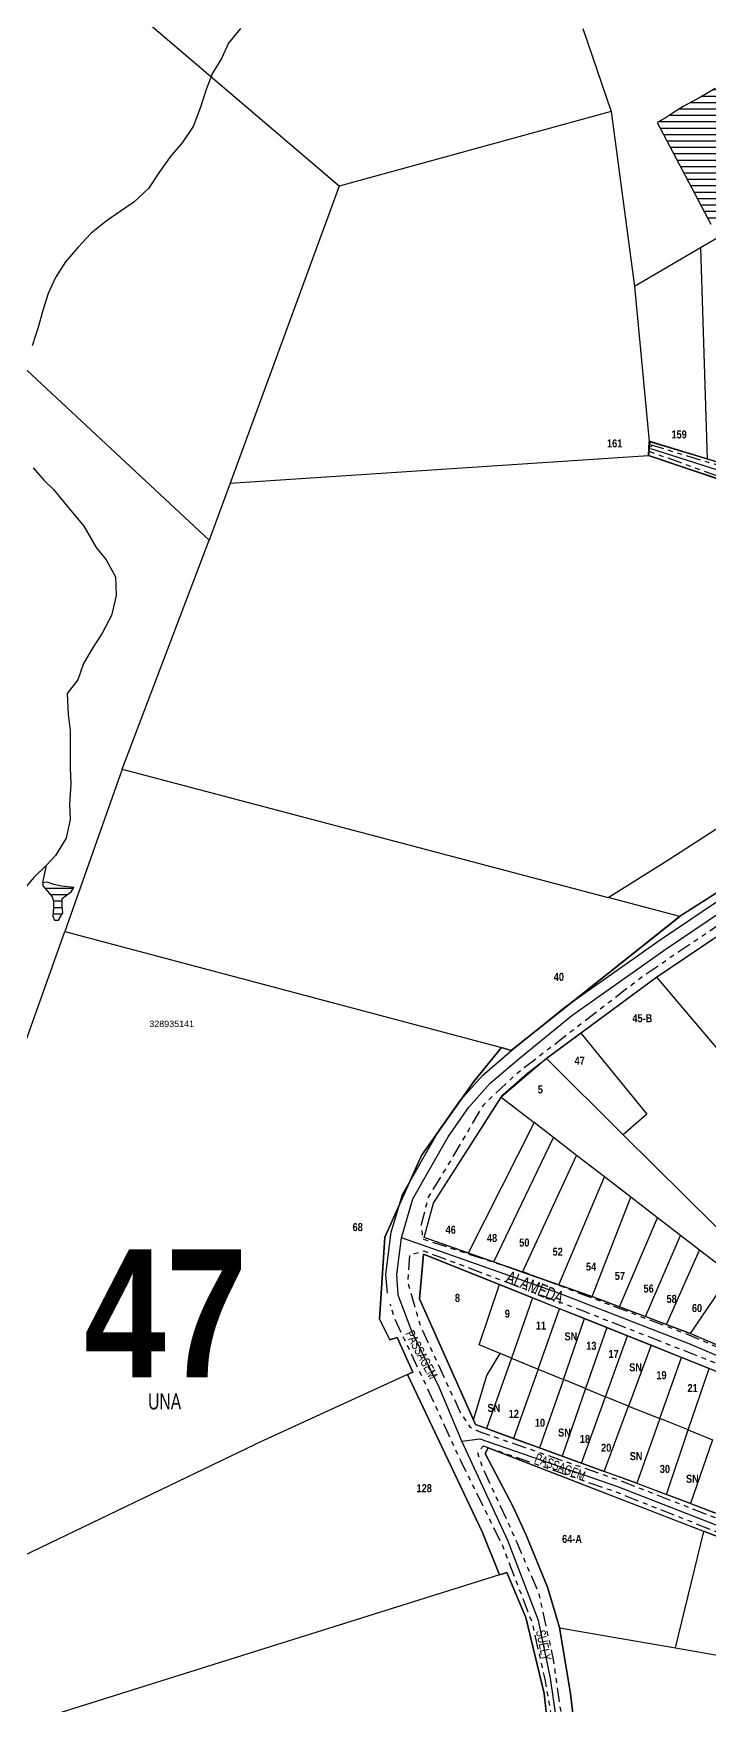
# Model space of a CAD drawing. Extents: x 207770 to 208809, y 4847431 to 4849212.
# Drawn here: x 208195 to 208406, y 4848339 to 4848861 of the extents above; entities that cross this region are included whole.
import ezdxf
from ezdxf.enums import TextEntityAlignment as Align

# ---------------------------------------------------------------- set-up
doc = ezdxf.new("R2010")
doc.units = 0
doc.header["$LTSCALE"] = 1.5
doc.header["$MEASUREMENT"] = 0
doc.linetypes.add('TRACO_13', pattern=[8, 5, -1, 1, -1])
doc.linetypes.add('TRACO_25', pattern=[8, 3, -1, 1, -1, 1, -1])
for name, color, linetype in [('CD-MALHA-LOTES', 40, 'CONTINUOUS'), ('CD_TXT_QUADRA', 1, 'CONTINUOUS'), ('HD-CURSO-INTER', 170, 'CONTINUOUS'), ('HD-CURSO-PERENE', 170, 'CONTINUOUS'), ('HD-HACH-HIDROG', 160, 'CONTINUOUS'), ('HD-LAGOS-PERENE', 170, 'CONTINUOUS'), ('HD-VALAS-DRENOS', 170, 'CONTINUOUS'), ('LM-TXT-LSF', 7, 'CONTINUOUS'), ('RU-QUADRAS', 6, 'CONTINUOUS'), ('SV-EIXO-RUA-N-PAV', 6, 'CONTINUOUS'), ('SV-RUA-NAO-PAV-S-GUIA-C-GUIA', 7, 'CONTINUOUS'), ('SV-TXT-RUA-N-PAV-S-GUIA-C-GUIA', 7, 'CONTINUOUS'), ('Th_NmrPort', 7, 'CONTINUOUS')]:
    doc.layers.add(name, color=color, linetype=linetype)
doc.styles.add('ARIAL', font='ARIAL.TTF')
doc.styles.get("Standard").update_dxf_attribs({"font": 'swisscbo.ttf'})

# ---------------------------------------------------------------- blocks, each defined once
blk = doc.blocks.new('*X2')
at = {"layer": 'HD-HACH-HIDROG', "color": 0}
for p, q in [((208198.465301, 4848593.928699), (208207.384881, 4848593.928788)), ((208200.17336, 4848591.928683), (208205.508485, 4848591.928737)), ((208201.165991, 4848587.928627), (208203.92603, 4848587.928655)), ((208201.184778, 4848589.92866), (208203.899788, 4848589.928687)), ((208201.022351, 4848585.928593), (208203.886868, 4848585.928621))]:
    blk.add_line(p, q, dxfattribs=at)
blk = doc.blocks.new('*X6')
at = {"layer": 'HD-HACH-HIDROG', "color": 0}
for p, q in [((208426.928473, 4848855.355081), (208445.303514, 4848855.355265)), ((208430.660173, 4848857.355151), (208443.560302, 4848857.35528)), ((208416.813603, 4848849.354881), (208444.344943, 4848849.355156)), ((208420.312487, 4848851.354949), (208445.309568, 4848851.355199)), ((208423.664396, 4848853.355015), (208445.73943, 4848853.355236)), ((208410.484763, 4848845.354752), (208442.981994, 4848845.355077)), ((208413.724675, 4848847.354817), (208443.443287, 4848847.355114)), ((208400.157852, 4848839.354549), (208444.05893, 4848839.354988)), ((208403.83028, 4848841.354619), (208443.181579, 4848841.355013)), ((208407.183586, 4848843.354686), (208442.952142, 4848843.355043)), ((208390.159958, 4848833.35435), (208449.41299, 4848833.354943)), ((208393.567399, 4848835.354417), (208447.199115, 4848835.354954)), ((208396.642589, 4848837.354481), (208445.552417, 4848837.35497)), ((208390.533834, 4848831.354321), (208451.919592, 4848831.354935)), ((208391.593324, 4848829.354299), (208454.920729, 4848829.354932)), ((208392.652815, 4848827.354276), (208452.505462, 4848827.354875)), ((208393.712305, 4848825.354254), (208448.960903, 4848825.354806)), ((208394.771796, 4848823.354231), (208445.416344, 4848823.354738)), ((208395.831286, 4848821.354209), (208441.871784, 4848821.354669)), ((208396.890777, 4848819.354187), (208438.327225, 4848819.354601)), ((208397.950267, 4848817.354164), (208434.782666, 4848817.354533)), ((208399.009758, 4848815.354142), (208431.238106, 4848815.354464)), ((208400.069248, 4848813.354119), (208427.693547, 4848813.354396)), ((208401.128739, 4848811.354097), (208424.148988, 4848811.354327)), ((208402.188229, 4848809.354075), (208420.604429, 4848809.354259)), ((208403.24772, 4848807.354052), (208417.059869, 4848807.35419)), ((208404.30721, 4848805.35403), (208413.51531, 4848805.354122)), ((208405.366701, 4848803.354007), (208409.970751, 4848803.354053))]:
    blk.add_line(p, q, dxfattribs=at)

msp = doc.modelspace()

# ---------------------------------------------------------------- linework, layer by layer
at = {"layer": 'CD-MALHA-LOTES', "linetype": 'Continuous'}
for p, q in [((208290.36, 4848813.23), (208179.02, 4848908.2)), ((208366.42, 4848862.48), (208375.31, 4848836.49)), ((208375.31, 4848836.49), (208290.36, 4848813.23)), ((208375.31, 4848836.49), (208382.58, 4848781.84)), ((208249.77, 4848702.67), (208114.6, 4848828.64)), ((208290.36, 4848813.23), (208256.3, 4848720.45)), ((208410.4, 4848798.13), (208403.12, 4848793.94)), ((208403.12, 4848793.94), (208382.58, 4848781.84)), ((208403.12, 4848793.94), (208405.22, 4848727.98)), ((208382.58, 4848781.84), (208387.18, 4848733.49)), ((208256.3, 4848720.45), (208386.95, 4848729.07)), ((208386.95, 4848729.07), (208387.18, 4848733.49)), ((208429.05, 4848714.85), (208386.95, 4848729.07)), ((208387.18, 4848733.49), (208405.22, 4848727.98)), ((208405.22, 4848727.98), (208415.25, 4848724.94)), ((208256.3, 4848720.45), (208249.77, 4848702.67)), ((208222.58, 4848631.07), (208249.77, 4848702.67)), ((208222.58, 4848631.07), (208204.72, 4848580.38)), ((208222.58, 4848631.07), (208374.37, 4848591.01)), ((208392.17, 4848602.1), (208425.56, 4848623.75)), ((208435.25, 4848609.69), (208396.73, 4848585.11)), ((208446.64, 4848604.74), (208389.49, 4848566.11)), ((208374.37, 4848591.01), (208392.17, 4848602.1)), ((208396.73, 4848585.11), (208374.37, 4848591.01)), ((208344.11, 4848543.2), (208396.73, 4848585.11)), ((208191.98, 4848544.67), (208204.72, 4848580.38)), ((208204.72, 4848580.38), (208341, 4848544.13)), ((208389.49, 4848566.11), (208365.82, 4848548.62)), ((208487.73, 4848450.31), (208389.49, 4848566.11)), ((208365.82, 4848548.62), (208355.08, 4848540.67)), ((208365.82, 4848548.62), (208386.43, 4848523.31)), ((208332.4, 4848533.55), (208341, 4848544.13)), ((208355.08, 4848540.67), (208340.95, 4848528.61)), ((208341, 4848544.13), (208344.11, 4848543.2)), ((208355.08, 4848540.67), (208379.02, 4848516.91)), ((208316.06, 4848510.42), (208332.4, 4848533.55)), ((208319.85, 4848495.55), (208340.95, 4848528.61)), ((208340.95, 4848528.61), (208351.21, 4848520.69)), ((208351.21, 4848520.69), (208330.63, 4848479.96)), ((208357.25, 4848516.03), (208351.21, 4848520.69)), ((208386.43, 4848523.31), (208379.02, 4848516.91)), ((208338.6, 4848477.15), (208357.25, 4848516.03)), ((208364.49, 4848510.45), (208357.25, 4848516.03)), ((208379.02, 4848516.91), (208444.01, 4848452.42)), ((208304.59, 4848484.94), (208316.06, 4848510.42)), ((208347.56, 4848474), (208364.49, 4848510.45)), ((208373.22, 4848503.71), (208364.49, 4848510.45)), ((208358.95, 4848469.99), (208373.22, 4848503.71)), ((208381.44, 4848497.37), (208373.22, 4848503.71)), ((208316.91, 4848484.78), (208319.85, 4848495.55)), ((208369.37, 4848466.33), (208381.44, 4848497.37)), ((208389.75, 4848490.96), (208381.44, 4848497.37)), ((208377.9, 4848463.13), (208389.75, 4848490.96)), ((208396.97, 4848485.39), (208389.75, 4848490.96)), ((208302.97, 4848459.31), (208304.59, 4848484.94)), ((208330.63, 4848479.96), (208316.91, 4848484.78)), ((208385.98, 4848460.1), (208396.97, 4848485.39)), ((208402.84, 4848480.87), (208396.97, 4848485.39)), ((208316.66, 4848479.58), (208315.43, 4848465.67)), ((208340.42, 4848470.07), (208316.66, 4848479.58)), ((208330.63, 4848479.96), (208338.6, 4848477.15)), ((208392.51, 4848457.64), (208402.84, 4848480.87)), ((208412.64, 4848473.31), (208402.84, 4848480.87)), ((208338.6, 4848477.15), (208347.56, 4848474)), ((208347.56, 4848474), (208358.95, 4848469.99)), ((208400.02, 4848454.79), (208412.64, 4848473.31)), ((208334.05, 4848451.24), (208340.42, 4848470.07)), ((208350.75, 4848465.93), (208340.42, 4848470.07)), ((208358.95, 4848469.99), (208369.37, 4848466.33)), ((208315.43, 4848465.67), (208332.3, 4848427.8)), ((208350.75, 4848465.93), (208344.13, 4848447.11)), ((208359.2, 4848462.55), (208350.75, 4848465.93)), ((208352.51, 4848443.67), (208359.2, 4848462.55)), ((208366.92, 4848459.46), (208359.2, 4848462.55)), ((208369.37, 4848466.33), (208369.85, 4848466.16)), ((208369.85, 4848466.16), (208377.9, 4848463.13)), ((208377.9, 4848463.13), (208385.98, 4848460.1)), ((208306.22, 4848452.81), (208302.97, 4848459.31)), ((208360.35, 4848440.46), (208366.92, 4848459.46)), ((208373.9, 4848456.66), (208366.92, 4848459.46)), ((208385.98, 4848460.1), (208392.51, 4848457.64)), ((208392.51, 4848457.64), (208399.45, 4848455.03)), ((208308.42, 4848453.58), (208306.22, 4848452.81)), ((208313.37, 4848442.79), (208308.42, 4848453.58)), ((208373.9, 4848456.66), (208367.29, 4848437.61)), ((208373.54, 4848435.05), (208380.42, 4848454.05)), ((208380.42, 4848454.05), (208373.9, 4848456.66)), ((208387.76, 4848451.12), (208380.42, 4848454.05)), ((208399.45, 4848455.03), (208400.02, 4848454.79)), ((208400.02, 4848454.79), (208408.84, 4848451.03)), ((208340.58, 4848448.56), (208334.05, 4848451.24)), ((208344.13, 4848447.11), (208336.4, 4848425.1)), ((208336.47, 4848441.74), (208340.58, 4848448.56)), ((208344.13, 4848447.11), (208340.58, 4848448.56)), ((208344.13, 4848447.11), (208352.51, 4848443.67)), ((208387.76, 4848451.12), (208380.67, 4848432.13)), ((208397.22, 4848447.33), (208387.76, 4848451.12)), ((208390.45, 4848428.23), (208397.22, 4848447.33)), ((208405.84, 4848443.88), (208397.22, 4848447.33)), ((208311.72, 4848442.03), (208264.25, 4848420.23)), ((208311.72, 4848442.03), (208313.37, 4848442.79)), ((208335.13, 4848392.66), (208311.72, 4848442.03)), ((208332.3, 4848427.8), (208336.47, 4848441.74)), ((208352.51, 4848443.67), (208344.83, 4848422.03)), ((208352.51, 4848443.67), (208360.35, 4848440.46)), ((208399.36, 4848424.69), (208405.84, 4848443.88)), ((208413.52, 4848440.8), (208405.84, 4848443.88)), ((208360.35, 4848440.46), (208352.95, 4848419.08)), ((208367.29, 4848437.61), (208359.97, 4848416.52)), ((208367.29, 4848437.61), (208360.35, 4848440.46)), ((208367.29, 4848437.61), (208373.54, 4848435.05)), ((208366.02, 4848414.32), (208373.54, 4848435.05)), ((208373.07, 4848411.75), (208380.67, 4848432.13)), ((208380.67, 4848432.13), (208373.54, 4848435.05)), ((208380.67, 4848432.13), (208390.45, 4848428.23)), ((208332.3, 4848427.8), (208332.94, 4848426.36)), ((208332.94, 4848426.36), (208336.4, 4848425.1)), ((208390.45, 4848428.23), (208383.29, 4848408.03)), ((208399.36, 4848424.69), (208390.45, 4848428.23)), ((208336.4, 4848425.1), (208344.83, 4848422.03)), ((208344.83, 4848422.03), (208352.95, 4848419.08)), ((208392.54, 4848404.53), (208399.36, 4848424.69)), ((208399.36, 4848424.69), (208406.92, 4848421.61)), ((208406.92, 4848421.61), (208400.07, 4848401.69)), ((208159.71, 4848370.06), (208264.25, 4848420.23)), ((208336.93, 4848419.15), (208335.93, 4848417.36)), ((208335.93, 4848417.36), (208344.69, 4848400.69)), ((208404.22, 4848393), (208336.93, 4848419.15)), ((208352.95, 4848419.08), (208359.97, 4848416.52)), ((208359.97, 4848416.52), (208366.02, 4848414.32)), ((208366.02, 4848414.32), (208373.07, 4848411.75)), ((208383.29, 4848408.03), (208373.07, 4848411.75)), ((208383.29, 4848408.03), (208392.54, 4848404.53)), ((208344.69, 4848400.69), (208348.71, 4848391.87)), ((208400.07, 4848401.69), (208392.54, 4848404.53)), ((208400.07, 4848401.69), (208407.37, 4848398.93)), ((208340.42, 4848379.46), (208335.13, 4848392.66)), ((208348.71, 4848391.87), (208355.4, 4848375.56)), ((208395.36, 4848356.59), (208404.22, 4848393)), ((208404.38, 4848392.94), (208404.22, 4848393)), ((208430.68, 4848382.79), (208404.38, 4848392.94)), ((208340.42, 4848379.46), (208235, 4848346.37)), ((208342.69, 4848380.12), (208340.42, 4848379.46)), ((208348.65, 4848366.09), (208342.69, 4848380.12)), ((208355.4, 4848375.56), (208359.15, 4848362.99)), ((208354.4, 4848342.32), (208348.65, 4848366.09)), ((208359.15, 4848362.99), (208359.18, 4848362.85)), ((208359.15, 4848362.99), (208362.63, 4848342.39)), ((208359.18, 4848362.85), (208395.36, 4848356.59)), ((208395.36, 4848356.59), (208423.23, 4848351.76)), ((208235, 4848346.37), (208152.2, 4848320.2)), ((208365.95, 4848234.2), (208354.4, 4848342.32)), ((208362.63, 4848342.39), (208367.74, 4848298.31))]:
    msp.add_line(p, q, dxfattribs=at)
at = {"layer": 'HD-CURSO-INTER', "linetype": 'TRACO_13', "flags": 128}
msp.add_lwpolyline([(208197.84, 4848595.59), (208199.01, 4848601.12)], dxfattribs=at)
at = {"layer": 'HD-CURSO-PERENE', "flags": 128}
for points in [[(208259.52, 4848862.49), (208255.79, 4848857.83), (208253.59, 4848853.04), (208250.86, 4848848.47), (208248.88, 4848843.42), (208247.04, 4848837.85), (208244.83, 4848831.87), (208241.3, 4848826.72), (208237.61, 4848822.35), (208234.04, 4848817.4), (208230.81, 4848812.5), (208226.22, 4848808.23), (208221.97, 4848805.3), (208217.57, 4848802.27), (208212.95, 4848798.47), (208208.86, 4848794.15), (208204.93, 4848789.51), (208201.8, 4848784.69), (208199.53, 4848779.64), (208197.88, 4848774.37), (208196.29, 4848768.77), (208195.68, 4848766.87), (208194.55, 4848763.34)], [(208194.86, 4848725.26), (208198.24, 4848721.21), (208201.19, 4848718.42), (208205.5, 4848713.11), (208210.63, 4848706.95), (208214.53, 4848700.36), (208217.62, 4848696.5), (208220.54, 4848691.17), (208220.78, 4848685.3), (208219.29, 4848679.14), (208216.42, 4848673.57), (208213.57, 4848669.17), (208210.52, 4848664.05), (208208.77, 4848658.95), (208205.43, 4848654.76), (208205.77, 4848648.12), (208206.36, 4848643.22), (208206.36, 4848638.12), (208206.36, 4848637.75), (208206.36, 4848631.65), (208206.56, 4848626.55), (208206.16, 4848620.09), (208206.36, 4848615.38), (208205.18, 4848609.5), (208201.85, 4848604.11), (208199.01, 4848601.12), (208194.99, 4848597.25), (208192.05, 4848593.72)]]:
    msp.add_lwpolyline(points, dxfattribs=at)
at = {"layer": 'HD-LAGOS-PERENE', "flags": 128}
msp.add_lwpolyline([(208407.71, 4848843.67), (208403.22, 4848840.99), (208397.74, 4848838.06), (208394.35, 4848835.88), (208392.14, 4848834.4), (208389.62, 4848833.07), (208406.43, 4848801.35)], dxfattribs=at)
msp.add_lwpolyline([(208200.96, 4848585.13), (208201.5, 4848583.95), (208202.7, 4848583.93), (208204.08, 4848586.25), (208203.89, 4848588.33), (208203.9, 4848590.66), (208205.25, 4848591.74), (208206.71, 4848592.78), (208207.5, 4848594.12), (208203.71, 4848594.52), (208201.31, 4848595.07), (208199.24, 4848595.79), (208197.84, 4848595.59), (208197.89, 4848594.63), (208199.25, 4848592.97), (208200.79, 4848591.23), (208201.22, 4848589.82), (208201.16, 4848587.6)], close=True, dxfattribs=at)
at = {"layer": 'HD-VALAS-DRENOS', "flags": 128}
msp.add_lwpolyline([(208305.44, 4848467.38), (208304.9, 4848473.28), (208306.61, 4848486.45), (208310.18, 4848498.22), (208321.47, 4848518.12), (208328.18, 4848527.61), (208335.1, 4848535.45), (208344.27, 4848543.29), (208360.94, 4848556.85), (208390.53, 4848577.8), (208412.59, 4848592.72), (208439.91, 4848611.44)], dxfattribs=at)
at = {"layer": 'RU-QUADRAS', "color": 6, "linetype": 'Continuous'}
for points in [[(208468.8, 4848708.55), (208387.47, 4848733.4), (208386.95, 4848729.07), (208429.05, 4848714.85)], [(208435.32, 4848609.74), (208396.93, 4848585.27), (208344.11, 4848543.2), (208341, 4848544.13), (208332.4, 4848533.55), (208316.06, 4848510.42), (208304.59, 4848484.94), (208302.97, 4848459.31), (208306.22, 4848452.81), (208308.42, 4848453.58), (208313.37, 4848442.79), (208311.72, 4848442.03), (208335.13, 4848392.66), (208340.42, 4848379.46), (208342.69, 4848380.12), (208348.65, 4848366.09), (208354.4, 4848342.32), (208365.95, 4848234.2)], [(208441.32, 4848437.18), (208399.45, 4848455.03), (208369.85, 4848466.16), (208316.91, 4848484.78), (208319.85, 4848495.55), (208341.42, 4848529.35), (208349.26, 4848536.2), (208355.63, 4848541.09), (208389.46, 4848566.08), (208446.63, 4848604.73)], [(208457.6, 4848379.95), (208383.13, 4848408.09), (208332.94, 4848426.36), (208315.43, 4848465.67), (208316.66, 4848479.58), (208463.67, 4848420.73)]]:
    msp.add_lwpolyline(points, dxfattribs=at)
msp.add_lwpolyline([(208335.93, 4848417.36), (208336.93, 4848419.15), (208404.38, 4848392.94), (208500.62, 4848355.78), (208478.78, 4848279.55), (208490.29, 4848277.94), (208490.32, 4848274.53), (208513.51, 4848270.94), (208526.11, 4848267.78), (208555.02, 4848258.95), (208550.47, 4848248.26), (208549.13, 4848248.79), (208536.82, 4848219.91), (208532.27, 4848207.07), (208445.02, 4848226.86), (208377.61, 4848240.23), (208374.94, 4848242.9), (208367.71, 4848298.53), (208362.63, 4848342.39), (208359.15, 4848362.98), (208355.4, 4848375.56), (208348.71, 4848391.87), (208344.69, 4848400.69)], close=True, dxfattribs=at)
at = {"layer": 'SV-EIXO-RUA-N-PAV', "flags": 128}
for points in [[(208387.58, 4848731.27), (208466.33, 4848706.12), (208471.4, 4848704.65), (208480.75, 4848701.45), (208489.23, 4848699.32), (208508.32, 4848698.26), (208555.77, 4848698), (208561.66, 4848692.89)], [(208358.47, 4848332.82), (208356.3, 4848347.15), (208352.61, 4848365.17), (208343.03, 4848390.18), (208328.64, 4848421.23), (208321.53, 4848438.07), (208313.13, 4848455.26), (208308.75, 4848466.75), (208308.35, 4848473.21), (208309.83, 4848484.65), (208313.35, 4848496.86), (208324.37, 4848516.28), (208330.88, 4848525.48), (208337.51, 4848533.01), (208346.46, 4848540.66), (208363.02, 4848554.12), (208392.48, 4848574.99), (208414.52, 4848589.89)], [(208481, 4848416.91), (208399.62, 4848451.61), (208359.2, 4848467.36), (208327.91, 4848478.33), (208309.83, 4848484.65)], [(208328.64, 4848421.23), (208334.27, 4848421.87), (208377.24, 4848407.07), (208500.11, 4848359.12), (208505.25, 4848356.32)]]:
    msp.add_lwpolyline(points, dxfattribs=at)
at = {"layer": 'SV-RUA-NAO-PAV-S-GUIA-C-GUIA', "linetype": 'TRACO_25', "flags": 128}
for points in [[(208614.22, 4848798.72), (208570.25, 4848771.17), (208554.2, 4848761.25), (208500.91, 4848728.49), (208469.84, 4848708.13), (208467.45, 4848708.3), (208445.75, 4848714.36), (208407.5, 4848726.31), (208387.9, 4848732.27), (208387.3, 4848730.34), (208412.81, 4848721.13), (208446.53, 4848710), (208469.69, 4848702.65), (208489.8, 4848696.73), (208513.01, 4848696.8), (208549.79, 4848697.06), (208551.48, 4848696.57), (208553.36, 4848693.87), (208553.23, 4848689.39), (208551.99, 4848687.83), (208537.13, 4848676.76), (208486.5, 4848641.36), (208439.91, 4848611.44)], [(208505.65, 4848359.63), (208505.04, 4848359.39), (208455.5, 4848379.22), (208415.13, 4848394.37), (208379.24, 4848408.4), (208334.14, 4848424.12), (208331.33, 4848425.49), (208328.06, 4848430.57), (208315.77, 4848457.18), (208311.84, 4848470.75), (208312.47, 4848479.41), (208316.81, 4848480.59), (208366.88, 4848461.74), (208410.64, 4848444.56), (208440.74, 4848430.94), (208480.17, 4848414.82), (208481.84, 4848419.01), (208399.59, 4848454.33), (208348.55, 4848473.78), (208316.49, 4848484.27), (208316.04, 4848488.92), (208318.26, 4848497.36), (208325.27, 4848508.84), (208335.4, 4848526.17), (208345.57, 4848535.87), (208370.66, 4848555.3), (208385.47, 4848566.67), (208419.16, 4848589.55), (208457.48, 4848615.36), (208475.44, 4848627.16), (208476.97, 4848627.18), (208478.11, 4848626.26), (208525.51, 4848563.01), (208528.18, 4848565.16), (208521.6, 4848573.78), (208480.68, 4848627.88), (208480.22, 4848629.04), (208480.33, 4848630.42)], [(208570.76, 4848140.4), (208569.39, 4848145.3), (208559.26, 4848163.81), (208540.5, 4848194.22), (208535.59, 4848199.49), (208529.88, 4848202.93), (208521.5, 4848205.75), (208434.54, 4848223.99), (208369.73, 4848237.2), (208366.29, 4848252.2), (208360.97, 4848294.73), (208357.22, 4848332.41), (208354.65, 4848346.82), (208350.7, 4848364.38), (208341.34, 4848388.72), (208328.44, 4848414.85), (208318.61, 4848436.26), (208310.66, 4848453.18), (208307.54, 4848459.89), (208306.4, 4848463.96)], [(208534.59, 4848206.21), (208496.04, 4848215.11), (208445.95, 4848225.98), (208409.76, 4848232.73), (208376.78, 4848239.5), (208373.94, 4848241.97), (208372.33, 4848248.8), (208367.18, 4848276.96), (208364.41, 4848296.59), (208361.79, 4848316.26), (208360.19, 4848332.86), (208357.28, 4848352.98), (208352.83, 4848373.45), (208343.38, 4848395.21), (208335.19, 4848412.92), (208333.65, 4848417.53), (208335.39, 4848419.71), (208376.41, 4848405.48), (208423.68, 4848386.76), (208463.4, 4848371.88), (208499.55, 4848357.95), (208501.3, 4848356.45), (208501.05, 4848353.81), (208483.09, 4848293.01), (208479.95, 4848281.89), (208491.25, 4848278.5), (208515.37, 4848271.22), (208526.43, 4848268.2), (208559.22, 4848257.6)]]:
    msp.add_lwpolyline(points, dxfattribs=at)

# ---------------------------------------------------------------- block references
at = {"layer": 'HD-LAGOS-PERENE'}
for name in ['*X6', '*X2']:
    msp.add_blockref(name, (0, 0), dxfattribs=at)

# ---------------------------------------------------------------- texts
at = {"layer": 'CD_TXT_QUADRA', "color": 7, "linetype": 'Continuous', "style": 'ARIAL'}
msp.add_text('328935141', height=2, dxfattribs=at).set_placement((208231.08, 4848550.54))
at = {"layer": 'LM-TXT-LSF'}
msp.add_text('47', height=40, dxfattribs=at).set_placement((208210.73, 4848441.08))
at = {"layer": 'LM-TXT-LSF', "style": 'ARIAL', "width": 0.7}
msp.add_text('UNA', height=5, dxfattribs=at).set_placement((208230.72, 4848431.1))
at = {"layer": 'SV-TXT-RUA-N-PAV-S-GUIA-C-GUIA', "style": 'ARIAL', "width": 0.7}
for s, height, rotation, p in [('ALAMEDA', 4, 338, (208342.08, 4848470.89)), ('PASSAGEM', 3, 298, (208310.89, 4848454.78)), ('PASSAGEM                                                               SUELY ', 3, 339, (208351.13, 4848414.68)), ('SUELY', 3, 282, (208351.74, 4848361.84))]:
    msp.add_text(s, height=height, rotation=rotation, dxfattribs=at).set_placement(p)
at = {"layer": 'Th_NmrPort', "color": 1}
for s, p in [('161', (208373.98, 4848732.85)), ('159', (208394.11, 4848735.65)), ('40', (208357.35, 4848566.22)), ('45-B', (208381.9, 4848553.3)), ('47', (208363.85, 4848540.01)), ('5', (208352.35, 4848531.04)), ('68', (208294.55, 4848488.05)), ('46', (208323.6, 4848487.23)), ('48', (208336.5, 4848484.66)), ('50', (208346.57, 4848483.23)), ('52', (208356.99, 4848480.36)), ('54', (208367.41, 4848475.69)), ('57', (208376.4, 4848472.81)), ('56', (208385.38, 4848468.86)), ('8', (208326.49, 4848465.93)), ('9', (208342.06, 4848461)), ('58', (208392.57, 4848465.63)), ('60', (208400.48, 4848462.76)), ('11', (208351.78, 4848457.3)), ('SN', (208360.72, 4848453.91)), ('13', (208367.5, 4848450.98)), ('17', (208374.44, 4848448.41)), ('SN', (208380.91, 4848444.25)), ('19', (208389.4, 4848441.78)), ('21', (208399.11, 4848437.78)), ('SN', (208336.67, 4848431.57)), ('12', (208343.3, 4848429.72)), ('10', (208351.47, 4848426.95)), ('SN', (208358.72, 4848423.87)), ('18', (208365.5, 4848421.87)), ('20', (208372.13, 4848419.14)), ('SN', (208381.07, 4848416.52)), ('30', (208390.47, 4848412.51)), ('SN', (208398.65, 4848409.43)), ('128', (208314.53, 4848406.48)), ('64-A', (208359.96, 4848390.65))]:
    msp.add_text(s, height=2.5, dxfattribs=at).set_placement(p, align=Align.MIDDLE_LEFT)

doc.saveas('drawing.dxf')
